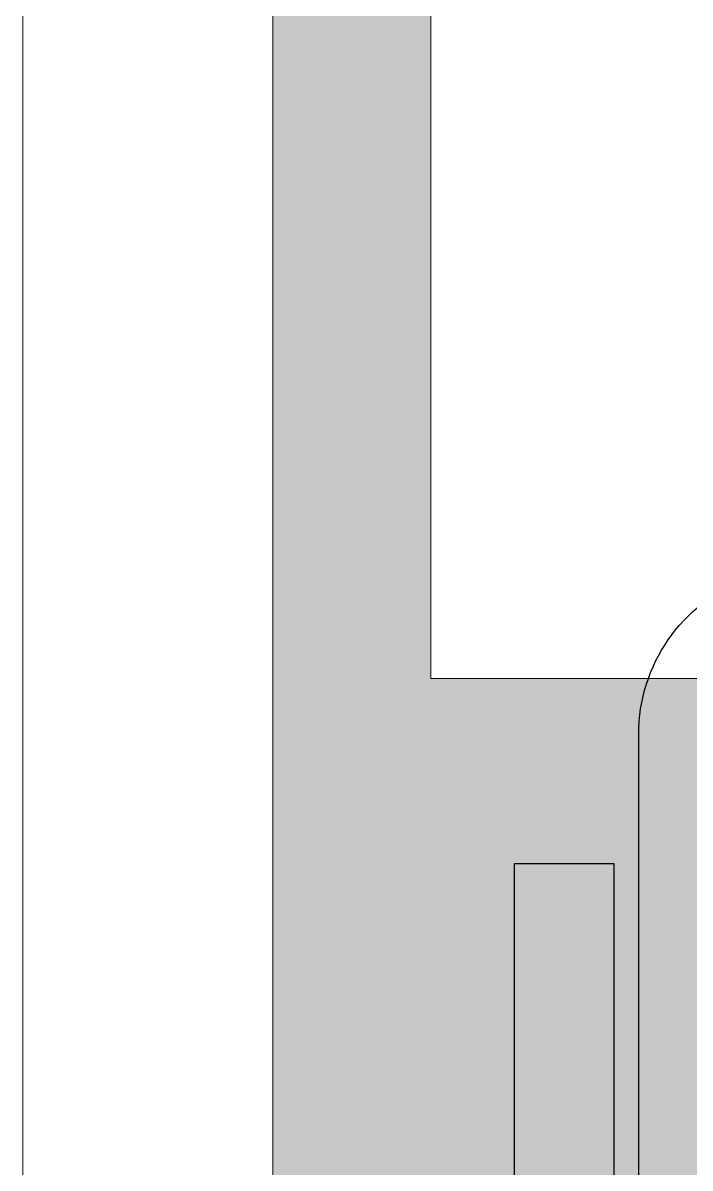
# Model space of a CAD drawing. Header units: metres. Extents: x 512 to 829, y -209 to 245.
# Drawn here: x 655.354 to 655.756, y -153.768 to -153.077 of the extents above; entities that cross this region are included whole.
import ezdxf

# ---------------------------------------------------------------- set-up
doc = ezdxf.new("R2010")
doc.units = ezdxf.units.M
doc.header["$LTSCALE"] = 0.508
doc.set_wipeout_variables(frame=1)
doc.linetypes.add('HIDDEN', pattern=[0.375, 0.25, -0.125])
for name, color, linetype, lineweight in [('03', 3, 'Continuous', 15), ('EQUIPAMENTO', 3, 'Continuous', 0), ('USO-Capela', 201, 'Continuous', 15)]:
    doc.layers.add(name, color=color, linetype=linetype, lineweight=lineweight)
doc.layers.add('ARQ-LAYOUT', color=7, linetype='HIDDEN')
doc.layers.add('ARQ-MOB-CAD', color=250, linetype='Continuous')

# ---------------------------------------------------------------- blocks, each defined once
blk = doc.blocks.new('35S66S7401')
at = {"layer": 'ARQ-MOB-CAD'}
blk.add_lwpolyline([(-0.18014, 0.08269, 0.181476), (0.18014, 0.08269, 0.312558), (0.245, 0.17631), (0.245, 0.58377, 0.34754), (0.17798, 0.66854, 0.059745), (0, 0.69, 0.059745), (-0.17798, 0.66854, 0.34754), (-0.245, 0.58377), (-0.245, 0.17631, 0.312558)], format="xyb", close=True, dxfattribs=at)
for points in [[(0.245, 0.58377, 0.272556), (0.17422, 0.65265, 0.059776), (0, 0.67366, 0.059776), (-0.17421, 0.65265, 0.272556), (-0.245, 0.58377, 0.278118)], [(0.245, 0.58377, -0.342833), (0.18627, 0.55653, 0.037263), (0.01959, 0.58559, 0.049093), (-0.01959, 0.58559, 0.037263), (-0.18627, 0.55653, -0.342833), (-0.245, 0.58377)], [(0.245, 0.4836, -0.342833), (0.18627, 0.45636, 0.037263), (0.01959, 0.48542, 0.049093), (-0.01959, 0.48542, 0.037263), (-0.18627, 0.45636, -0.342833), (-0.245, 0.4836)]]:
    blk.add_lwpolyline(points, format="xyb", dxfattribs=at)
for points in [[(-0.26, 0.59939), (-0.32, 0.59939), (-0.32, 0.25439), (-0.26, 0.25439)], [(0.26, 0.59939), (0.32, 0.59939), (0.32, 0.25439), (0.26, 0.25439)]]:
    blk.add_lwpolyline(points, close=True, dxfattribs=at)

msp = doc.modelspace()

# ---------------------------------------------------------------- hatches: boundary and pattern name
at = {"layer": 'USO-Capela', "transparency": 33554559}
h = msp.add_hatch(color=256, dxfattribs=at)
h.dxf.hatch_style = 1
h.paths.add_polyline_path([(655.50446, -160.31508), (659.4169, -160.32111), (659.4169, -163.46803), (662.02446, -163.46803), (662.02446, -151.76961), (655.50446, -151.76961)])

# ---------------------------------------------------------------- linework, layer by layer
at = {"layer": '03'}
for p, q in [((655.35357, -150.1634), (655.35357, -160.31508)), ((655.50446, -150.1986), (655.50446, -160.31508))]:
    msp.add_line(p, q, dxfattribs=at)

# ---------------------------------------------------------------- next in the draw order: wipeouts: each hides what was drawn before it
at = {"color": 7, "linetype": 'Continuous', "lineweight": 5}
msp.add_wipeout([(655.5999, -153.47254), (657.9999, -153.47254), (657.9999, -152.37254), (655.5999, -152.37254)], dxfattribs=at).dxf.layer = 'EQUIPAMENTO'

# ---------------------------------------------------------------- next in the draw order: linework, layer by layer
at = {"layer": 'EQUIPAMENTO', "color": 7, "linetype": 'Continuous', "lineweight": 5}
msp.add_lwpolyline([(655.5999, -153.47254), (657.9999, -153.47254), (657.9999, -152.37254), (655.5999, -152.37254)], close=True, dxfattribs=at)
at = {"layer": 'USO-Capela', "flags": 128}
msp.add_lwpolyline([(655.50446, -160.31508), (659.4169, -160.32111), (659.4169, -163.46803), (662.02446, -163.46803), (662.02446, -151.76961), (655.50446, -151.76961)], close=True, dxfattribs=at)

# ---------------------------------------------------------------- next in the draw order: block references
at = {"layer": 'ARQ-LAYOUT', "xscale": -1, "rotation": 180}
msp.add_blockref('35S66S7401', (655.97032, -153.32988), dxfattribs=at)

doc.saveas('drawing.dxf')
